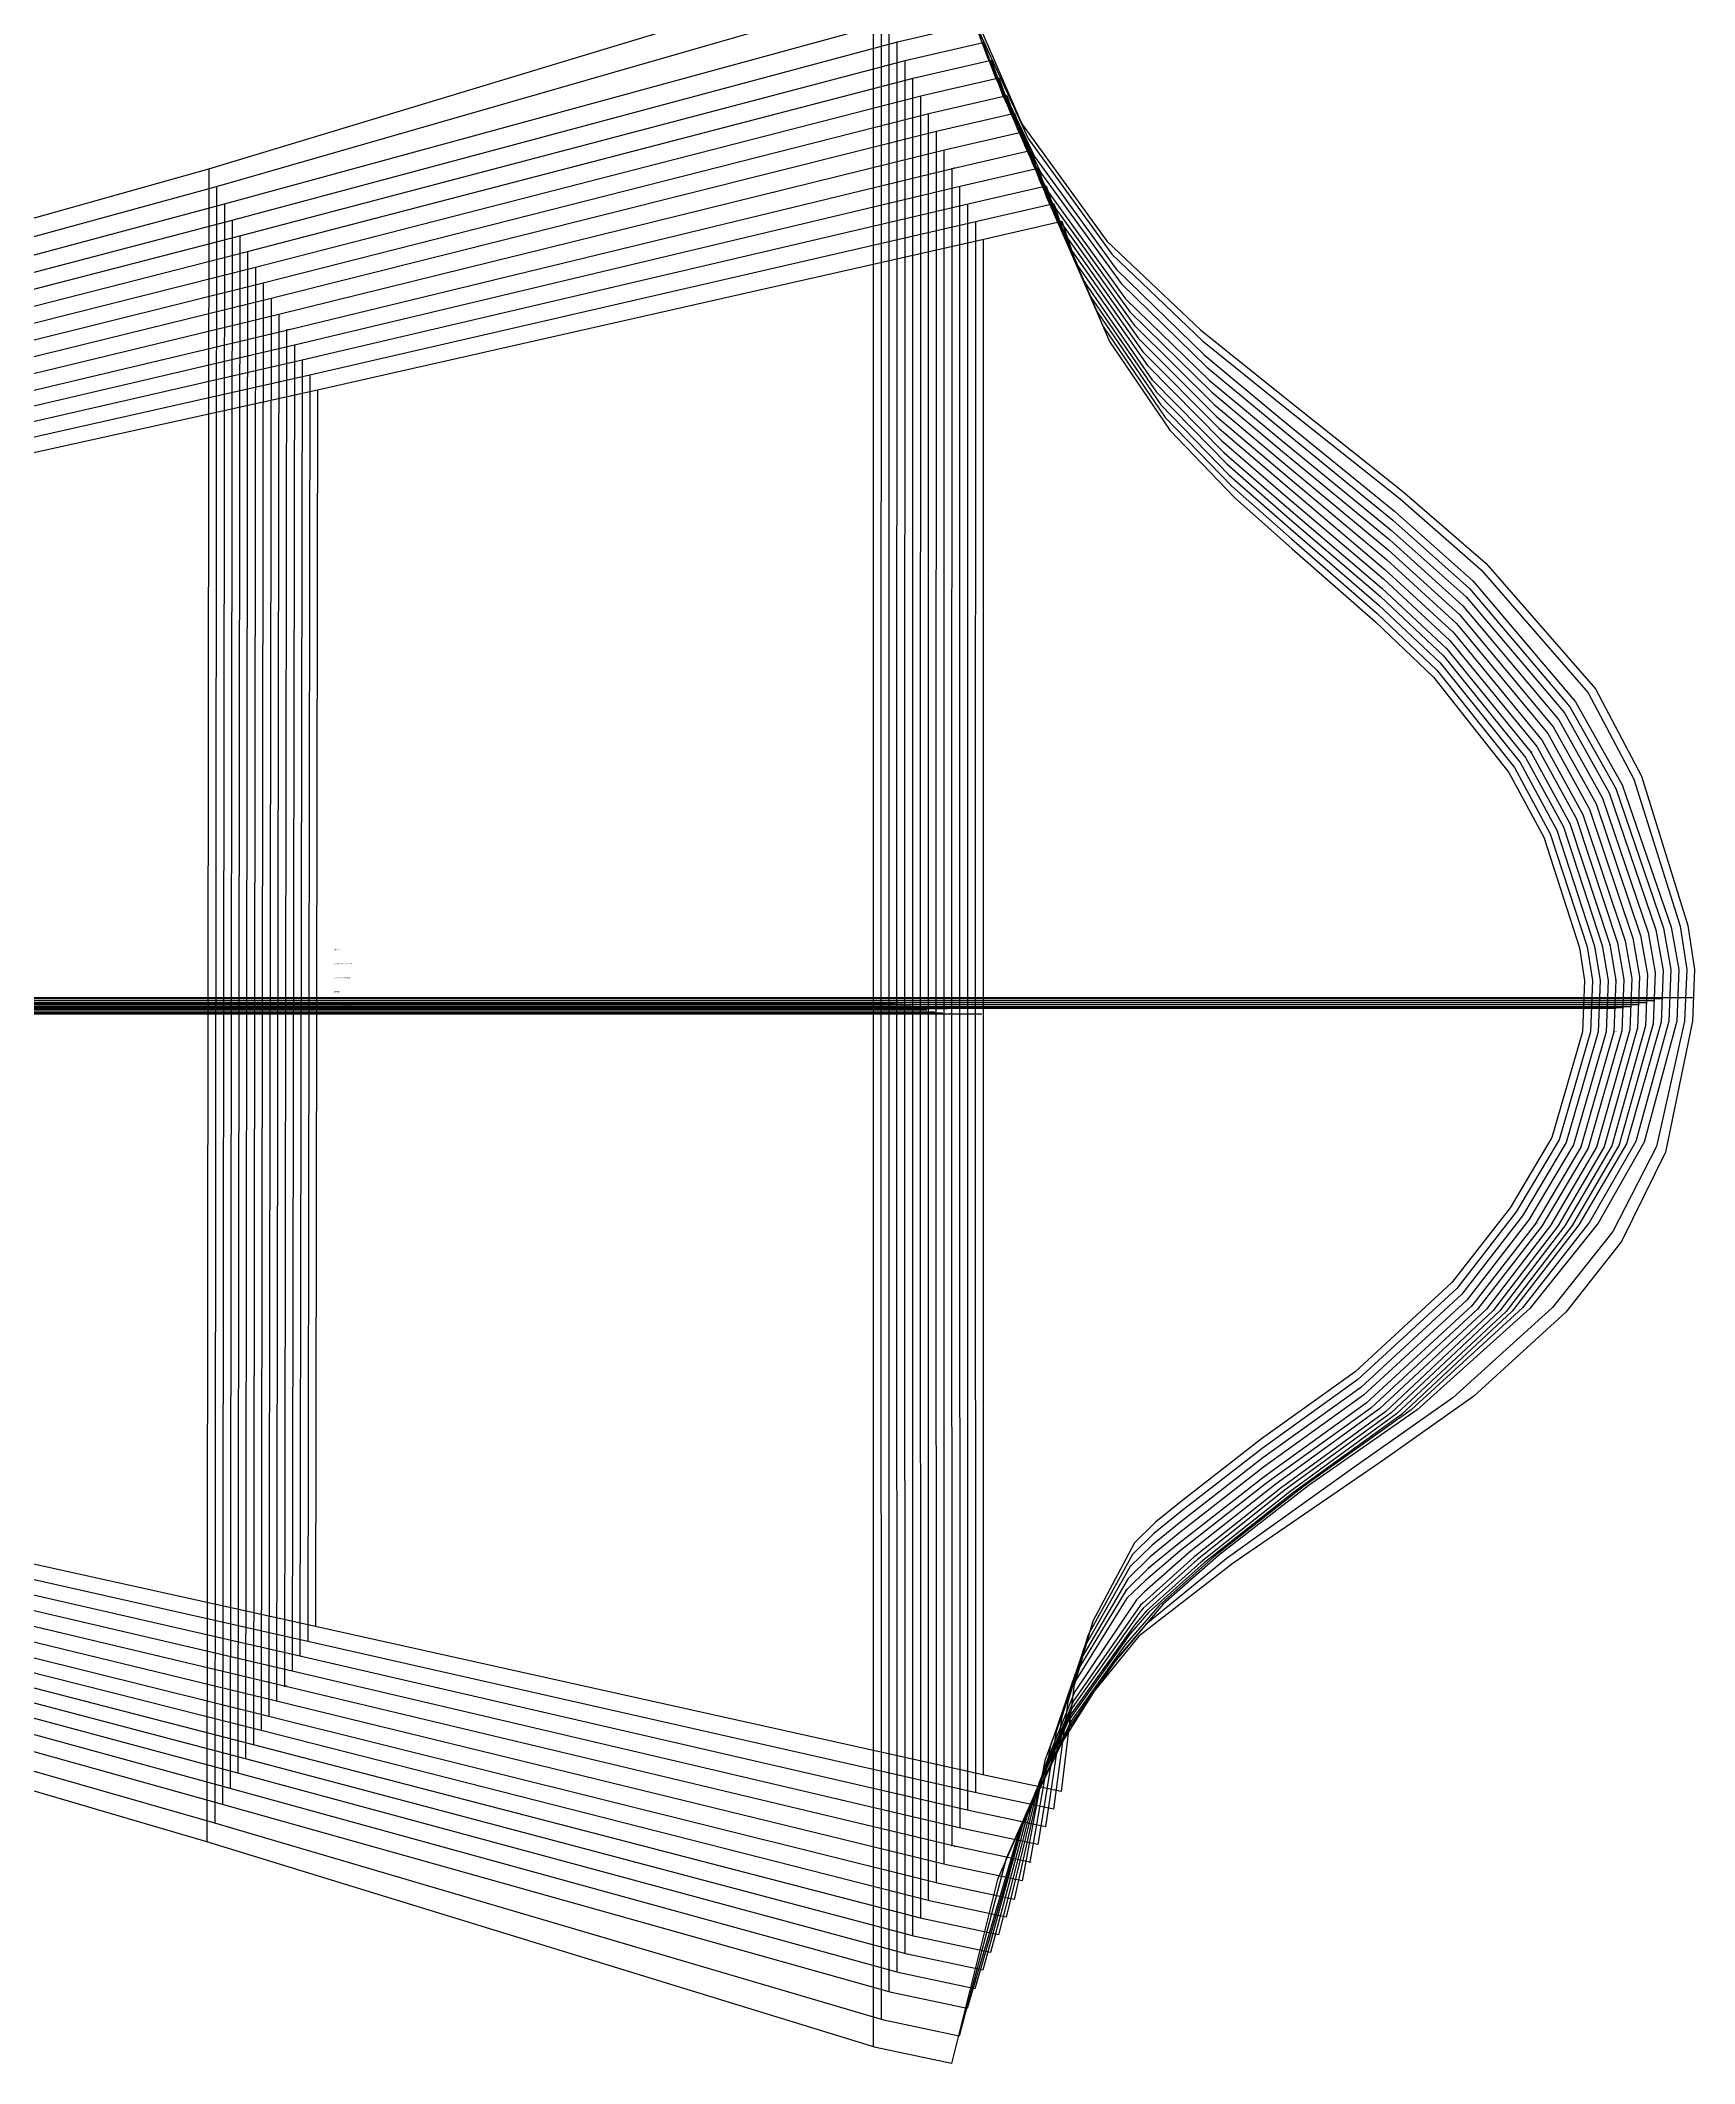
# Model space of a CAD drawing. Extents: x -839 to 1721, y -537 to 682.
# Drawn here: x 1036 to 1457, y -536 to -21 of the extents above; entities that cross this region are included whole.
import ezdxf

# ---------------------------------------------------------------- set-up
doc = ezdxf.new("R2010")
doc.units = 0

# ---------------------------------------------------------------- blocks, each defined once
blk = doc.blocks.new('GMG1016S19-ST_42')
at = {"layer": '1'}
for points in [[(792.9855, -167.6578), (865.0834, -156.7231), (984.7606, -136.8324), (1106.6704, -109.9084), (1276.6091, -71.5315), (1296.1214, -67.0078)], [(1296.1214, -67.0078), (1299.7612, -77.8282), (1308.3007, -97.6072), (1323.622, -120.2106), (1340.0786, -137.3582), (1354.8081, -150.4341), (1376.0552, -169.0269), (1390.8177, -183.1239), (1410.0049, -207.3403), (1418.8593, -223.8477), (1427.9169, -252.0011), (1429.2479, -260.3069), (1429.2479, -260.3069), (1428.7297, -273.4133), (1420.9269, -300.3144), (1410.2741, -318.2214), (1395.4329, -337.274), (1370.8177, -359.9485), (1346.9519, -377.0529), (1326.985, -392.6282), (1320.0177, -398.239), (1314.6787, -403.5095), (1304.031, -423.4993), (1299.2177, -440.1973), (1296.0173, -466.8368)], [(1296.0173, -466.8368), (1276.8022, -462.7576), (1106.1116, -424.8125), (984.7479, -398.0206), (865.0707, -378.1273), (792.4191, -367.1037)]]:
    blk.add_lwpolyline(points, dxfattribs=at)
at = {"layer": '5'}
blk.add_line((951.2174, -268.8489), (1275.7811, -268.8489), dxfattribs=at)
at = {"layer": '7'}
blk.add_line((951.2174, -268.8489), (1275.7811, -268.8489), dxfattribs=at)
at = {"layer": '8'}
blk.add_line((1106.6704, -109.9084), (1106.1116, -424.8125), dxfattribs=at)
for points in [[(1276.1342, -71.6458), (1276.0986, -267.3274), (1276.1392, -462.6026)], [(799.1552, -267.429), (941.1666, -267.429), (1264.219, -267.429), (1429.1412, -267.4239)]]:
    blk.add_lwpolyline(points, dxfattribs=at)
at = {"layer": '1'}
for s, p in [('SIZE: 42', (1110.8335, -263.365)), ('Piece Name: GMG1016S19-ST', (1110.8335, -266.921))]:
    blk.add_text(s, height=0.25, dxfattribs=at).set_placement(p)
blk = doc.blocks.new('GMG1016S19-ST_44')
at = {"layer": '1'}
for points in [[(790.9865, -165.1585), (863.0997, -153.9291), (982.7921, -133.5482), (1104.6918, -106.1136), (1274.6102, -67.0306), (1294.1224, -62.5095)], [(1294.1224, -62.5095), (1297.8867, -73.5889), (1306.7056, -93.8454), (1322.4841, -116.9798), (1339.4309, -134.5159), (1354.5897, -147.8789), (1376.454, -166.8831), (1391.6483, -181.2951), (1411.4171, -206.0753), (1420.5255, -222.9714), (1429.8676, -251.7979), (1431.2494, -260.3043), (1431.2494, -260.3043), (1430.7313, -273.4133), (1422.7633, -300.9316), (1411.8743, -319.2527), (1396.7029, -338.7471), (1371.5315, -361.9526), (1347.1272, -379.4608), (1326.7157, -395.3968), (1319.5758, -401.1702), (1314.1326, -406.527), (1302.8905, -426.9156), (1297.7013, -444.0048), (1294.0183, -471.3377)], [(1294.0183, -471.3377), (1274.8032, -467.2584), (1104.133, -428.6047), (982.7794, -401.3099), (863.0844, -380.9239), (790.4201, -369.6031)]]:
    blk.add_lwpolyline(points, dxfattribs=at)
at = {"layer": '5'}
blk.add_line((949.2184, -268.8489), (1273.7821, -268.8489), dxfattribs=at)
at = {"layer": '7'}
blk.add_line((949.2184, -268.8489), (1273.7821, -268.8489), dxfattribs=at)
at = {"layer": '8'}
blk.add_line((1104.6918, -106.1136), (1104.133, -428.6047), dxfattribs=at)
for points in [[(1274.1352, -67.1449), (1274.0996, -267.3325), (1274.1402, -467.1035)], [(797.1562, -267.429), (940.0693, -267.429), (1265.1715, -267.429), (1431.1427, -267.4239)]]:
    blk.add_lwpolyline(points, dxfattribs=at)
at = {"layer": '1'}
for s, p in [('SIZE: 44', (1110.8335, -263.3676)), ('Piece Name: GMG1016S19-ST', (1110.8335, -266.9236))]:
    blk.add_text(s, height=0.25, dxfattribs=at).set_placement(p)
blk = doc.blocks.new('GMG1016S19-ST_46')
at = {"layer": '1'}
for points in [[(788.985, -162.6591), (861.1109, -151.1351), (980.8211, -130.2589), (1102.7131, -102.3189), (1272.6086, -62.5272), (1292.1209, -58.006)], [(1292.1209, -58.006), (1296.0122, -69.3547), (1305.1079, -90.0837), (1321.3487, -113.7412), (1338.7807, -131.666), (1354.3662, -145.3236), (1376.8477, -164.7368), (1392.4763, -179.4688), (1412.8268, -204.8104), (1422.1892, -222.0926), (1431.8158, -251.5921), (1433.2484, -260.3018), (1433.2484, -260.3018), (1432.7302, -273.4133), (1424.5946, -301.5489), (1413.4694, -320.2839), (1397.9653, -340.2229), (1372.2401, -363.9592), (1347.2973, -381.8687), (1326.4389, -398.1628), (1319.1211, -404.1064), (1313.5839, -409.5446), (1301.7551, -430.3319), (1296.1798, -447.8148), (1292.0168, -475.8386)], [(1292.0168, -475.8386), (1272.8017, -471.7619), (1102.1543, -432.3995), (980.8084, -404.5992), (861.0982, -383.7204), (788.4186, -372.1024)]]:
    blk.add_lwpolyline(points, dxfattribs=at)
at = {"layer": '5'}
blk.add_line((947.2169, -268.8489), (1271.7806, -268.8489), dxfattribs=at)
at = {"layer": '7'}
blk.add_line((947.2169, -268.8489), (1271.7806, -268.8489), dxfattribs=at)
at = {"layer": '8'}
blk.add_line((1102.7131, -102.3189), (1102.1543, -432.3995), dxfattribs=at)
for points in [[(1272.1337, -62.6415), (1272.0956, -267.3376), (1272.1387, -471.6044)], [(795.1547, -267.429), (938.9695, -267.429), (1266.124, -267.429), (1433.1417, -267.4239)]]:
    blk.add_lwpolyline(points, dxfattribs=at)
at = {"layer": '1'}
for s, p in [('SIZE: 46', (1110.8335, -263.365)), ('Piece Name: GMG1016S19-ST', (1110.8335, -266.921))]:
    blk.add_text(s, height=0.25, dxfattribs=at).set_placement(p)
blk = doc.blocks.new('GMG1016S19-ST_48')
at = {"layer": '1'}
for points in [[(786.986, -160.1598), (859.1271, -148.3411), (978.8525, -126.9721), (1100.7344, -98.5241), (1270.6097, -58.0264), (1290.1219, -53.5052)], [(1290.1219, -53.5052), (1294.1402, -65.1155), (1303.5128, -86.3245), (1320.2133, -110.5129), (1338.1356, -128.8263), (1354.1477, -142.7684), (1377.2465, -162.5956), (1393.3069, -177.6375), (1414.239, -203.5455), (1423.8555, -221.2163), (1433.7666, -251.3889), (1435.2499, -260.2992), (1435.2499, -260.2992), (1434.7317, -273.4133), (1426.4285, -302.1661), (1415.0696, -321.3151), (1399.2353, -341.6961), (1372.9564, -365.9633), (1347.4726, -384.2767), (1326.1696, -400.9289), (1318.6614, -407.0528), (1313.0378, -412.5621), (1300.6198, -433.7457), (1294.666, -451.6248), (1290.0178, -480.3395)], [(1290.0178, -480.3395), (1270.8027, -476.2602), (1100.1756, -436.1892), (978.8398, -407.8859), (859.1144, -386.5169), (786.4196, -374.6018)]]:
    blk.add_lwpolyline(points, dxfattribs=at)
at = {"layer": '5'}
blk.add_line((945.2179, -268.8489), (1269.7816, -268.8489), dxfattribs=at)
at = {"layer": '7'}
blk.add_line((945.2179, -268.8489), (1269.7816, -268.8489), dxfattribs=at)
at = {"layer": '8'}
blk.add_line((1100.7344, -98.5241), (1100.1756, -436.1892), dxfattribs=at)
for points in [[(1270.1347, -58.1407), (1270.0966, -267.3427), (1270.1398, -476.1053)], [(793.1557, -267.4265), (937.8722, -267.429), (1267.0765, -267.429), (1435.1432, -267.4239)]]:
    blk.add_lwpolyline(points, dxfattribs=at)
at = {"layer": '1'}
for s, p in [('SIZE: 48', (1110.8335, -263.365)), ('Piece Name: GMG1016S19-ST', (1110.8335, -266.921))]:
    blk.add_text(s, height=0.25, dxfattribs=at).set_placement(p)
blk = doc.blocks.new('GMG1016S19-ST_50')
at = {"layer": '1'}
for points in [[(784.987, -157.6604), (857.1434, -145.542), (976.8866, -123.6828), (1098.7583, -94.7293), (1268.6107, -53.528), (1288.1229, -49.0043)], [(1288.1229, -49.0043), (1292.2682, -60.8762), (1301.9202, -82.5653), (1319.0805, -107.2744), (1337.4879, -125.9764), (1353.9293, -140.208), (1377.6427, -160.4442), (1394.1349, -175.8062), (1415.6487, -202.278), (1425.5192, -220.3349), (1435.7147, -251.1832), (1437.2463, -260.2967), (1437.2463, -260.2967), (1436.7333, -273.4133), (1428.2649, -302.7833), (1416.6673, -322.3464), (1400.5027, -343.1693), (1373.6701, -367.9673), (1347.6479, -386.6846), (1325.9004, -403.6975), (1318.1965, -410.0094), (1312.4943, -415.5822), (1299.4844, -437.162), (1293.1496, -455.4297), (1288.0188, -484.8403)], [(1288.0188, -484.8403), (1268.8037, -480.7611), (1098.1995, -439.9814), (976.8739, -411.1727), (857.1307, -389.3135), (784.4206, -377.1012)]]:
    blk.add_lwpolyline(points, dxfattribs=at)
at = {"layer": '2'}
for p in [(1288.1229, -49.0043), (1288.1229, -49.0043), (1268.1357, -53.6423), (1098.7583, -94.7293), (1437.2463, -260.2967), (1437.2463, -260.2967), (1437.1447, -267.4239), (1267.7826, -268.8489), (1098.1995, -439.9814), (1268.1408, -480.6062), (1288.0188, -484.8403), (1288.0188, -484.8403)]:
    blk.add_point(p, dxfattribs=at)
at = {"layer": '3'}
for p in [(1268.6107, -53.528), (1292.2682, -60.8762), (1301.9202, -82.5653), (1098.7583, -94.7293), (1319.0805, -107.2744), (1337.4879, -125.9764), (1353.9293, -140.208), (1377.6427, -160.4442), (1394.1349, -175.8062), (1415.6487, -202.278), (1425.5192, -220.3349), (1435.7147, -251.1832), (1268.0341, -267.4239), (1268.0976, -267.3452), (1436.7333, -273.4133), (1428.2649, -302.7833), (1416.6673, -322.3464), (1400.5027, -343.1693), (1373.6701, -367.9673), (1347.6479, -386.6846), (1325.9004, -403.6975), (1318.1965, -410.0094), (1312.4943, -415.5822), (1299.4844, -437.162), (1098.1995, -439.9814), (1293.1496, -455.4297), (1268.8037, -480.7611)]:
    blk.add_point(p, dxfattribs=at)
at = {"layer": '4'}
for p in [(1437.2463, -260.2967, -3.998), (1318.1965, -410.0094, -3.998)]:
    blk.add_point(p, dxfattribs=at)
at = {"layer": '5'}
blk.add_line((943.2189, -268.8489), (1267.7826, -268.8489), dxfattribs=at)
at = {"layer": '7'}
blk.add_line((943.2189, -268.8489), (1267.7826, -268.8489), dxfattribs=at)
at = {"layer": '8'}
blk.add_line((1098.7583, -94.7293), (1098.1995, -439.9814), dxfattribs=at)
for points in [[(1268.1357, -53.6423), (1268.0976, -267.3452), (1268.1408, -480.6062)], [(791.1567, -267.4239), (936.7775, -267.4239), (1268.0341, -267.4239), (1437.1447, -267.4239)]]:
    blk.add_lwpolyline(points, dxfattribs=at)
at = {"layer": '1'}
for s, p in [('SIZE: 50', (1110.8335, -252.697)), ('CATEGORY: LONG SLEEVE', (1110.8335, -256.253)), ('ANNOTATION: 2XFABRIC', (1110.8335, -259.809)), ('Quantity: 0', (1110.8335, -263.365)), ('Piece Name: GMG1016S19-ST', (1110.8335, -266.921))]:
    blk.add_text(s, height=0.25, dxfattribs=at).set_placement(p)
at = {"layer": '2'}
for s, p in [('# 5', (1288.1229, -49.0043)), ('# 5', (1288.1229, -49.0043)), ('# 5', (1268.1357, -53.6423)), ('# 4', (1098.7583, -94.7293)), ('# 9', (1437.2463, -260.2967)), ('# 10', (1437.1447, -267.4239)), ('# 2', (1267.7826, -268.8489)), ('# 16', (1098.1995, -439.9814)), ('# 15', (1268.1408, -480.6062)), ('# 15', (1288.0188, -484.8403)), ('# 15', (1288.0188, -484.8403))]:
    blk.add_text(s, height=0.25, dxfattribs=at).set_placement(p)
at = {"layer": '3'}
for s, p in [('# 5', (1268.6107, -53.528)), ('# 6', (1301.9202, -82.5653)), ('# 4', (1098.7583, -94.7293)), ('# 7', (1319.0805, -107.2744)), ('# 8', (1415.6487, -202.278)), ('# 10', (1436.7333, -273.4133)), ('# 11', (1416.6673, -322.3464)), ('# 12', (1347.6479, -386.6846)), ('# 13', (1318.1965, -410.0094)), ('# 14', (1312.4943, -415.5822)), ('# 16', (1098.1995, -439.9814)), ('# 15', (1268.8037, -480.7611))]:
    blk.add_text(s, height=0.25, dxfattribs=at).set_placement(p)
at = {"layer": '8'}
for p in [(1268.1357, -53.6423), (1098.7583, -94.7293)]:
    blk.add_text('NM', height=0.25, dxfattribs=at).set_placement(p)
blk = doc.blocks.new('GMG1016S19-ST_52')
at = {"layer": '1'}
for points in [[(782.9855, -154.9121), (855.1571, -142.4991), (974.9156, -120.1471), (1096.7771, -90.6882), (1266.6092, -48.7757), (1286.124, -44.2545)], [(1286.124, -44.2545), (1290.3937, -56.3931), (1300.3251, -78.5546), (1317.94, -103.7921), (1336.8351, -122.8853), (1353.7058, -137.4064), (1378.0339, -158.0515), (1394.9604, -173.731), (1417.0584, -200.7642), (1427.1829, -219.2097), (1437.6629, -250.7311), (1439.2479, -260.0453), (1439.2479, -260.0453), (1438.7348, -273.1644), (1430.1623, -302.9966), (1418.4046, -322.8721), (1402.0089, -344.0354), (1374.7852, -369.2449), (1348.3819, -388.2772), (1326.3144, -405.572), (1317.5006, -413.0218), (1312.7203, -417.6497), (1298.7757, -439.9789), (1291.8567, -458.9577), (1286.0173, -489.5927)], [(1286.0173, -489.5927), (1266.8022, -485.5134), (1096.226, -443.8498), (974.9105, -414.4112), (855.1469, -391.9373), (782.4217, -379.3516)]]:
    blk.add_lwpolyline(points, dxfattribs=at)
at = {"layer": '5'}
blk.add_line((941.2199, -268.6), (1265.7811, -268.6), dxfattribs=at)
at = {"layer": '7'}
blk.add_line((941.2199, -268.6), (1265.7811, -268.6), dxfattribs=at)
at = {"layer": '8'}
blk.add_line((1096.7771, -90.6882), (1096.226, -443.8498), dxfattribs=at)
for points in [[(1266.1367, -48.89), (1266.0935, -267.3528), (1266.1392, -485.3585)], [(789.1577, -267.1801), (935.6802, -267.1801), (1268.9866, -267.1776), (1439.1437, -267.175)]]:
    blk.add_lwpolyline(points, dxfattribs=at)
at = {"layer": '1'}
for s, p in [('SIZE: 52', (1110.8335, -263.3676)), ('Piece Name: GMG1016S19-ST', (1110.8335, -266.9236))]:
    blk.add_text(s, height=0.25, dxfattribs=at).set_placement(p)
blk = doc.blocks.new('GMG1016S19-ST_54')
at = {"layer": '1'}
for points in [[(780.9865, -152.1613), (853.1708, -139.4537), (972.9445, -116.6064), (1094.7985, -86.642), (1264.6102, -44.0259), (1284.1225, -39.5047)], [(1284.1225, -39.5047), (1288.5192, -51.9049), (1298.7275, -74.5465), (1316.8072, -100.3097), (1336.1874, -119.7915), (1353.4848, -134.6023), (1378.4301, -155.6589), (1395.7885, -171.6533), (1418.4681, -199.2478), (1428.8466, -218.0794), (1439.6111, -250.2764), (1441.2469, -259.7912), (1441.2469, -259.7912), (1440.7338, -272.9129), (1432.2654, -302.8112), (1420.5713, -322.7528), (1404.239, -344.0024), (1377.0814, -369.3415), (1350.7187, -388.4956), (1328.6944, -405.892), (1317.2237, -416.0089), (1315.1282, -418.0332), (1299.4006, -441.5257), (1291.331, -461.6578), (1284.0183, -494.3425)], [(1284.0183, -494.3425), (1264.8032, -490.2632), (1094.2524, -447.7131), (972.9496, -417.6446), (853.1657, -394.556), (780.4201, -381.5995)]]:
    blk.add_lwpolyline(points, dxfattribs=at)
at = {"layer": '5'}
blk.add_line((939.2184, -268.3485), (1263.7821, -268.3485), dxfattribs=at)
at = {"layer": '7'}
blk.add_line((939.2184, -268.3485), (1263.7821, -268.3485), dxfattribs=at)
at = {"layer": '8'}
blk.add_line((1094.7985, -86.642), (1094.2524, -447.7131), dxfattribs=at)
for points in [[(1264.1352, -44.1402), (1264.0946, -267.3554), (1264.1403, -490.1083)], [(787.1562, -266.9337), (934.5803, -266.9337), (1269.9391, -266.9287), (1441.1453, -266.9236)]]:
    blk.add_lwpolyline(points, dxfattribs=at)
at = {"layer": '1'}
for s, p in [('SIZE: 54', (1110.8335, -263.3676)), ('Piece Name: GMG1016S19-ST', (1110.8335, -266.9236))]:
    blk.add_text(s, height=0.25, dxfattribs=at).set_placement(p)
blk = doc.blocks.new('GMG1016S19-ST_56')
at = {"layer": '1'}
for points in [[(778.985, -149.1616), (851.1794, -136.2329), (970.9659, -113.0173), (1092.8122, -82.672), (1262.6086, -39.5224), (1282.1209, -35.0012)], [(1282.1209, -35.0012), (1286.6548, -47.6403), (1297.1577, -70.6984), (1315.7023, -96.9163), (1335.5651, -116.7207), (1353.2816, -131.7651), (1378.8314, -153.1544), (1396.614, -169.4104), (1419.8778, -197.4825), (1430.5103, -216.7027), (1441.5593, -249.5703), (1443.2484, -259.2883), (1443.2484, -259.2883), (1442.7327, -272.4125), (1434.2466, -302.6665), (1422.4737, -322.8594), (1406.0094, -344.3885), (1378.6104, -370.0831), (1352.0014, -389.5192), (1329.7764, -407.1621), (1316.7361, -418.8511), (1316.0884, -419.4734), (1299.1542, -443.7889), (1290.3099, -464.7337), (1282.0168, -498.8433)], [(1282.0168, -498.8433), (1262.8017, -494.7641), (1092.2762, -451.3301), (970.9862, -420.6317), (851.1794, -396.9284), (778.4186, -383.5985)]]:
    blk.add_lwpolyline(points, dxfattribs=at)
at = {"layer": '5'}
blk.add_line((937.2169, -267.8481), (1261.7806, -267.8481), dxfattribs=at)
at = {"layer": '7'}
blk.add_line((937.2169, -267.8481), (1261.7806, -267.8481), dxfattribs=at)
at = {"layer": '8'}
blk.add_line((1092.8122, -82.672), (1092.2762, -451.3301), dxfattribs=at)
for points in [[(1262.1337, -39.6367), (1262.0905, -267.3605), (1262.1388, -494.6092)], [(785.1547, -266.4334), (933.4805, -266.4334), (1270.8916, -266.4283), (1443.1442, -266.4232)]]:
    blk.add_lwpolyline(points, dxfattribs=at)
at = {"layer": '1'}
for s, p in [('SIZE: 56', (1110.8335, -263.365)), ('Piece Name: GMG1016S19-ST', (1110.8335, -266.921))]:
    blk.add_text(s, height=0.25, dxfattribs=at).set_placement(p)
blk = doc.blocks.new('GMG1016S19-ST_58')
at = {"layer": '1'}
for points in [[(776.986, -146.1618), (849.1906, -133.0097), (968.9923, -109.4258), (1090.831, -78.6994), (1260.6097, -35.0216), (1280.122, -30.5004)], [(1280.122, -30.5004), (1284.793, -43.3706), (1295.5905, -66.8503), (1314.6025, -93.5229), (1334.9453, -113.6498), (1353.0809, -128.9305), (1379.2353, -150.65), (1397.4445, -167.1625), (1421.2901, -195.7147), (1432.1765, -215.3235), (1443.51, -248.8667), (1445.2474, -258.7854), (1445.2474, -258.7854), (1444.7343, -271.9121), (1436.1516, -302.4201), (1424.2619, -322.7807), (1407.6427, -344.485), (1379.9897, -370.3854), (1353.1368, -389.9739), (1330.7086, -407.7564), (1316.8935, -420.1643), (1315.7454, -421.5258), (1298.7529, -445.5668), (1289.1771, -467.5175), (1280.0178, -503.3442)], [(1280.0178, -503.3442), (1260.8027, -499.265), (1090.3052, -454.9445), (969.0253, -423.6162), (849.2008, -399.2982), (776.4196, -385.5974)]]:
    blk.add_lwpolyline(points, dxfattribs=at)
at = {"layer": '5'}
blk.add_line((935.2179, -267.3478), (1259.7816, -267.3478), dxfattribs=at)
at = {"layer": '7'}
blk.add_line((935.2179, -267.3478), (1259.7816, -267.3478), dxfattribs=at)
at = {"layer": '8'}
blk.add_line((1090.831, -78.6994), (1090.3052, -454.9445), dxfattribs=at)
for points in [[(1260.1347, -35.1359), (1260.0915, -267.3655), (1260.1398, -499.1101)], [(783.1557, -265.933), (932.3832, -265.933), (1271.8441, -265.9279), (1445.1457, -265.9228)]]:
    blk.add_lwpolyline(points, dxfattribs=at)
at = {"layer": '1'}
for s, p in [('SIZE: 58', (1110.8335, -263.365)), ('Piece Name: GMG1016S19-ST', (1110.8335, -266.921))]:
    blk.add_text(s, height=0.25, dxfattribs=at).set_placement(p)
blk = doc.blocks.new('GMG1016S19-ST_60')
at = {"layer": '1'}
for points in [[(774.9845, -143.1621), (847.1993, -129.789), (967.0136, -105.8368), (1088.8447, -74.7294), (1258.6082, -30.5232), (1278.1204, -25.9995)], [(1278.1204, -25.9995), (1282.9287, -39.1059), (1294.0208, -63.0073), (1313.5001, -90.1294), (1334.3256, -110.579), (1352.8802, -126.0933), (1379.6366, -148.1481), (1398.2701, -164.9222), (1422.6998, -193.9494), (1433.8402, -213.9443), (1445.4582, -248.1606), (1447.2489, -258.2825), (1447.2489, -258.2825), (1446.7333, -271.4117), (1438.0592, -302.1762), (1426.0526, -322.702), (1409.2784, -344.5841), (1381.3664, -370.6902), (1354.2696, -390.4311), (1331.6382, -408.3508), (1317.6987, -420.8552), (1314.7879, -424.2486), (1298.3515, -447.3423), (1288.0417, -470.3014), (1278.0163, -507.8451)], [(1278.0163, -507.8451), (1258.8012, -503.7659), (1088.3342, -458.5589), (967.0644, -426.6032), (847.217, -401.6706), (774.4181, -387.5964)]]:
    blk.add_lwpolyline(points, dxfattribs=at)
at = {"layer": '5'}
blk.add_line((933.2164, -266.8474), (1257.7801, -266.8474), dxfattribs=at)
at = {"layer": '7'}
blk.add_line((933.2164, -266.8474), (1257.7801, -266.8474), dxfattribs=at)
at = {"layer": '8'}
blk.add_line((1088.8447, -74.7294), (1088.3342, -458.5589), dxfattribs=at)
for points in [[(1258.1332, -30.6375), (1258.09, -267.3706), (1258.1383, -503.6109)], [(781.1542, -265.4326), (931.2834, -265.4326), (1272.7966, -265.4275), (1447.1447, -265.4224)]]:
    blk.add_lwpolyline(points, dxfattribs=at)
at = {"layer": '1'}
for s, p in [('SIZE: 60', (1110.8335, -263.365)), ('Piece Name: GMG1016S19-ST', (1110.8335, -266.921))]:
    blk.add_text(s, height=0.25, dxfattribs=at).set_placement(p)
blk = doc.blocks.new('GMG1016S19-ST_62')
at = {"layer": '1'}
for points in [[(772.9855, -140.1649), (845.2105, -126.5683), (965.0375, -102.2452), (1086.861, -70.7568), (1256.6092, -26.0223), (1276.1215, -21.5011)], [(1276.1215, -21.5011), (1281.0668, -34.8412), (1292.4536, -59.1643), (1312.4003, -86.7411), (1333.7058, -107.5132), (1352.6821, -123.2637), (1380.0405, -145.6513), (1399.0981, -162.6794), (1424.112, -192.1841), (1435.5065, -212.5676), (1447.4089, -247.4596), (1449.2479, -257.7821), (1449.2479, -257.7821), (1448.7348, -270.9114), (1439.9108, -301.8968), (1427.7595, -322.5546), (1410.7948, -344.5663), (1382.5983, -370.807), (1355.2348, -390.6292), (1332.3825, -408.6327), (1318.3007, -421.1956), (1313.4468, -426.7886), (1297.7927, -448.9044), (1286.8047, -472.9633), (1276.0173, -512.346)], [(1276.0173, -512.346), (1256.8022, -508.2693), (1086.3581, -462.1734), (965.1035, -429.5903), (845.2359, -404.0404), (772.4191, -389.598)]]:
    blk.add_lwpolyline(points, dxfattribs=at)
at = {"layer": '5'}
blk.add_line((931.2174, -266.3495), (1255.7811, -266.3495), dxfattribs=at)
at = {"layer": '7'}
blk.add_line((931.2174, -266.3495), (1255.7811, -266.3495), dxfattribs=at)
at = {"layer": '8'}
blk.add_line((1086.861, -70.7568), (1086.3581, -462.1734), dxfattribs=at)
for points in [[(1256.1342, -26.1366), (1256.0885, -267.3782), (1256.1393, -508.1144)], [(779.1552, -264.9348), (930.1862, -264.9348), (1273.7516, -264.9297), (1449.1463, -264.9246)]]:
    blk.add_lwpolyline(points, dxfattribs=at)
at = {"layer": '1'}
for s, p in [('SIZE: 62', (1110.8335, -263.3676)), ('Piece Name: GMG1016S19-ST', (1110.8335, -266.9236))]:
    blk.add_text(s, height=0.25, dxfattribs=at).set_placement(p)
blk = doc.blocks.new('GMG1016S19-ST_64')
at = {"layer": '1'}
for points in [[(770.984, -137.4141), (843.2242, -123.5228), (963.0665, -98.707), (1084.8823, -66.7157), (1254.6076, -21.27), (1274.1199, -16.7488)], [(1274.1199, -16.7488), (1279.1898, -30.2108), (1290.8331, -54.7371), (1311.2293, -82.9158), (1333.0276, -104.1451), (1352.4408, -120.2386), (1380.4316, -143.1138), (1399.9287, -160.5154), (1425.5242, -190.6728), (1437.1701, -211.4424), (1449.3596, -247.0049), (1451.2494, -257.5281), (1451.2494, -257.5281), (1450.7338, -270.6624), (1442.3238, -301.3406), (1430.5255, -321.8562), (1413.4288, -343.6849), (1385.0976, -369.6463), (1357.6453, -389.2144), (1334.9199, -407.0198), (1320.9144, -419.4531), (1312.2123, -429.5775), (1298.4074, -449.0238), (1286.2154, -474.7972), (1274.0158, -517.0983)], [(1274.0158, -517.0983), (1254.8007, -513.0191), (1084.387, -466.0418), (963.1401, -432.8262), (843.2521, -406.6642), (770.4176, -391.8458)]]:
    blk.add_lwpolyline(points, dxfattribs=at)
at = {"layer": '5'}
blk.add_line((929.2159, -266.0981), (1253.7796, -266.0981), dxfattribs=at)
at = {"layer": '7'}
blk.add_line((929.2159, -266.0981), (1253.7796, -266.0981), dxfattribs=at)
at = {"layer": '8'}
blk.add_line((1084.8823, -66.7157), (1084.387, -466.0418), dxfattribs=at)
for points in [[(1254.1327, -21.3843), (1254.0869, -267.3808), (1254.1378, -512.8642)], [(777.1537, -264.6833), (929.0863, -264.6833), (1274.7016, -264.6782), (1451.1452, -264.6731)]]:
    blk.add_lwpolyline(points, dxfattribs=at)
at = {"layer": '1'}
for s, p in [('SIZE: 64', (1110.8335, -263.3676)), ('Piece Name: GMG1016S19-ST', (1110.8335, -266.9236))]:
    blk.add_text(s, height=0.25, dxfattribs=at).set_placement(p)
blk = doc.blocks.new('GMG1016S19-ST_66')
at = {"layer": '1'}
for points in [[(768.9851, -134.9147), (841.243, -120.6551), (961.1056, -95.2246), (1082.9087, -62.5984), (1252.6087, -16.2688), (1272.121, -11.7476)], [(1272.121, -11.7476), (1277.3051, -25.5017), (1289.2075, -50.5613), (1310.0584, -79.342), (1332.352, -101.026), (1352.1995, -117.4624), (1380.8203, -140.8253), (1400.7567, -158.5976), (1426.934, -189.4053), (1438.8364, -210.561), (1451.3078, -246.7992), (1453.2484, -257.5256), (1453.2484, -257.5256), (1452.7353, -270.6624), (1444.4422, -301.4803), (1432.7023, -322.1178), (1415.3338, -343.8526), (1386.6496, -369.6234), (1358.9102, -388.9884), (1336.0604, -406.7201), (1321.971, -419.1102), (1310.5537, -432.4757), (1298.0671, -450.2633), (1285.08, -477.4515), (1272.0168, -522.0996)], [(1272.0168, -522.0996), (1252.8017, -518.0204), (1082.4109, -470.1566), (961.1792, -436.3111), (841.2709, -409.5344), (768.4186, -394.3452)]]:
    blk.add_lwpolyline(points, dxfattribs=at)
at = {"layer": '5'}
blk.add_line((927.2169, -266.0981), (1251.7806, -266.0981), dxfattribs=at)
at = {"layer": '7'}
blk.add_line((927.2169, -266.0981), (1251.7806, -266.0981), dxfattribs=at)
at = {"layer": '8'}
blk.add_line((1082.9087, -62.5984), (1082.4109, -470.1566), dxfattribs=at)
for points in [[(1252.1337, -16.3831), (1252.088, -267.3859), (1252.1388, -517.8654)], [(775.1547, -264.6833), (927.9891, -264.6833), (1275.6566, -264.6782), (1453.1468, -264.6731)]]:
    blk.add_lwpolyline(points, dxfattribs=at)
at = {"layer": '1'}
for s, p in [('SIZE: 66', (1110.8335, -263.3676)), ('Piece Name: GMG1016S19-ST', (1110.8335, -266.9236))]:
    blk.add_text(s, height=0.25, dxfattribs=at).set_placement(p)
blk = doc.blocks.new('GMG1016S19-ST_68')
at = {"layer": '1'}
for points in [[(766.9835, -132.4153), (839.2618, -117.7113), (959.1523, -91.5442), (1080.9428, -58.1584), (1250.6097, -9.2685), (1270.122, -4.7473)], [(1275.3798, -19.3422), (1287.5591, -45.9715), (1308.8519, -75.4253), (1332.0065, -97.4344), (1352.5882, -114.0841), (1382.263, -137.7417), (1402.9513, -155.7655), (1430.2029, -187.099), (1441.7955, -209.0725), (1453.5582, -246.4944), (1455.2473, -257.523), (1455.2473, -257.523), (1454.7343, -270.6624), (1447.5765, -302.5725), (1436.4488, -324.2082), (1421.0894, -343.5833), (1395.6894, -366.5856), (1371.1098, -383.8906), (1338.0086, -407.6243), (1317.5133, -424.3121), (1307.1704, -436.7658), (1294.3104, -456.2399), (1281.9711, -483.8954), (1270.0178, -529.0998)], [(1270.0178, -529.0998), (1250.8027, -525.0206), (1080.4475, -474.9191), (959.231, -440.1922), (839.2948, -412.5545), (766.4197, -396.8446)]]:
    blk.add_lwpolyline(points, dxfattribs=at)
at = {"layer": '5'}
blk.add_line((925.2179, -266.0981), (1249.7816, -266.0981), dxfattribs=at)
at = {"layer": '7'}
blk.add_line((925.2179, -266.0981), (1249.7816, -266.0981), dxfattribs=at)
at = {"layer": '8'}
blk.add_line((1080.9428, -58.1584), (1080.4475, -474.9191), dxfattribs=at)
for points in [[(1250.1347, -9.3828), (1250.0865, -267.3935), (1250.1398, -524.8656)], [(773.1557, -264.6833), (926.8892, -264.6833), (1276.6091, -264.6782), (1455.1457, -264.6731)]]:
    blk.add_lwpolyline(points, dxfattribs=at)
at = {"layer": '1'}
for s, p in [('SIZE: 68', (1110.8335, -263.3676)), ('Piece Name: GMG1016S19-ST', (1110.8335, -266.9236))]:
    blk.add_text(s, height=0.25, dxfattribs=at).set_placement(p)
blk = doc.blocks.new('GMG1016S19-ST_70')
at = {"layer": '1'}
for points in [[(764.9846, -129.916), (837.2856, -114.7674), (957.1965, -87.8612), (1078.9717, -53.716), (1248.6082, -2.2683), (1268.1204, 2.253)], [(1273.4595, -13.4697), (1285.9614, -42.2123), (1307.719, -72.1945), (1331.435, -94.6328), (1352.5069, -111.6), (1382.8903, -135.7123), (1404.0765, -154.0815), (1432.0013, -186.0424), (1443.7132, -208.3537), (1455.5597, -246.3318), (1457.2488, -257.5205), (1457.2488, -257.5205), (1456.7358, -270.6624), (1449.8422, -304.0609), (1438.6256, -326.8193), (1424.4829, -344.7974), (1401.0615, -366.1614), (1378.3793, -382.2548), (1339.751, -408.6734), (1315.7886, -427.3195), (1304.4221, -441.2895), (1292.2174, -460.5706), (1279.8121, -489.2777), (1268.0163, -536.1001)], [(1268.0163, -536.1001), (1248.8012, -532.0208), (1078.4866, -479.6791), (957.288, -444.0708), (837.3187, -415.5745), (764.4181, -399.3439)]]:
    blk.add_lwpolyline(points, dxfattribs=at)
at = {"layer": '5'}
blk.add_line((923.2164, -266.0981), (1247.7801, -266.0981), dxfattribs=at)
at = {"layer": '7'}
blk.add_line((923.2164, -266.0981), (1247.7801, -266.0981), dxfattribs=at)
at = {"layer": '8'}
blk.add_line((1078.9717, -53.716), (1078.4866, -479.6791), dxfattribs=at)
for points in [[(1248.1332, -2.3826), (1248.0849, -267.4011), (1248.1383, -531.8659)], [(771.1542, -264.6833), (925.792, -264.6833), (1277.5616, -264.6782), (1457.1473, -264.6731)]]:
    blk.add_lwpolyline(points, dxfattribs=at)
at = {"layer": '1'}
for s, p in [('SIZE: 70', (1110.8335, -263.3676)), ('Piece Name: GMG1016S19-ST', (1110.8335, -266.9236))]:
    blk.add_text(s, height=0.25, dxfattribs=at).set_placement(p)

msp = doc.modelspace()

# ---------------------------------------------------------------- block references
at = {"layer": '1'}
for name in ['GMG1016S19-ST_70', 'GMG1016S19-ST_68', 'GMG1016S19-ST_66', 'GMG1016S19-ST_64', 'GMG1016S19-ST_62', 'GMG1016S19-ST_60', 'GMG1016S19-ST_58', 'GMG1016S19-ST_56', 'GMG1016S19-ST_54', 'GMG1016S19-ST_52', 'GMG1016S19-ST_50', 'GMG1016S19-ST_48', 'GMG1016S19-ST_46', 'GMG1016S19-ST_44', 'GMG1016S19-ST_42']:
    msp.add_blockref(name, (0, 0), dxfattribs=at)

doc.saveas('drawing.dxf')
